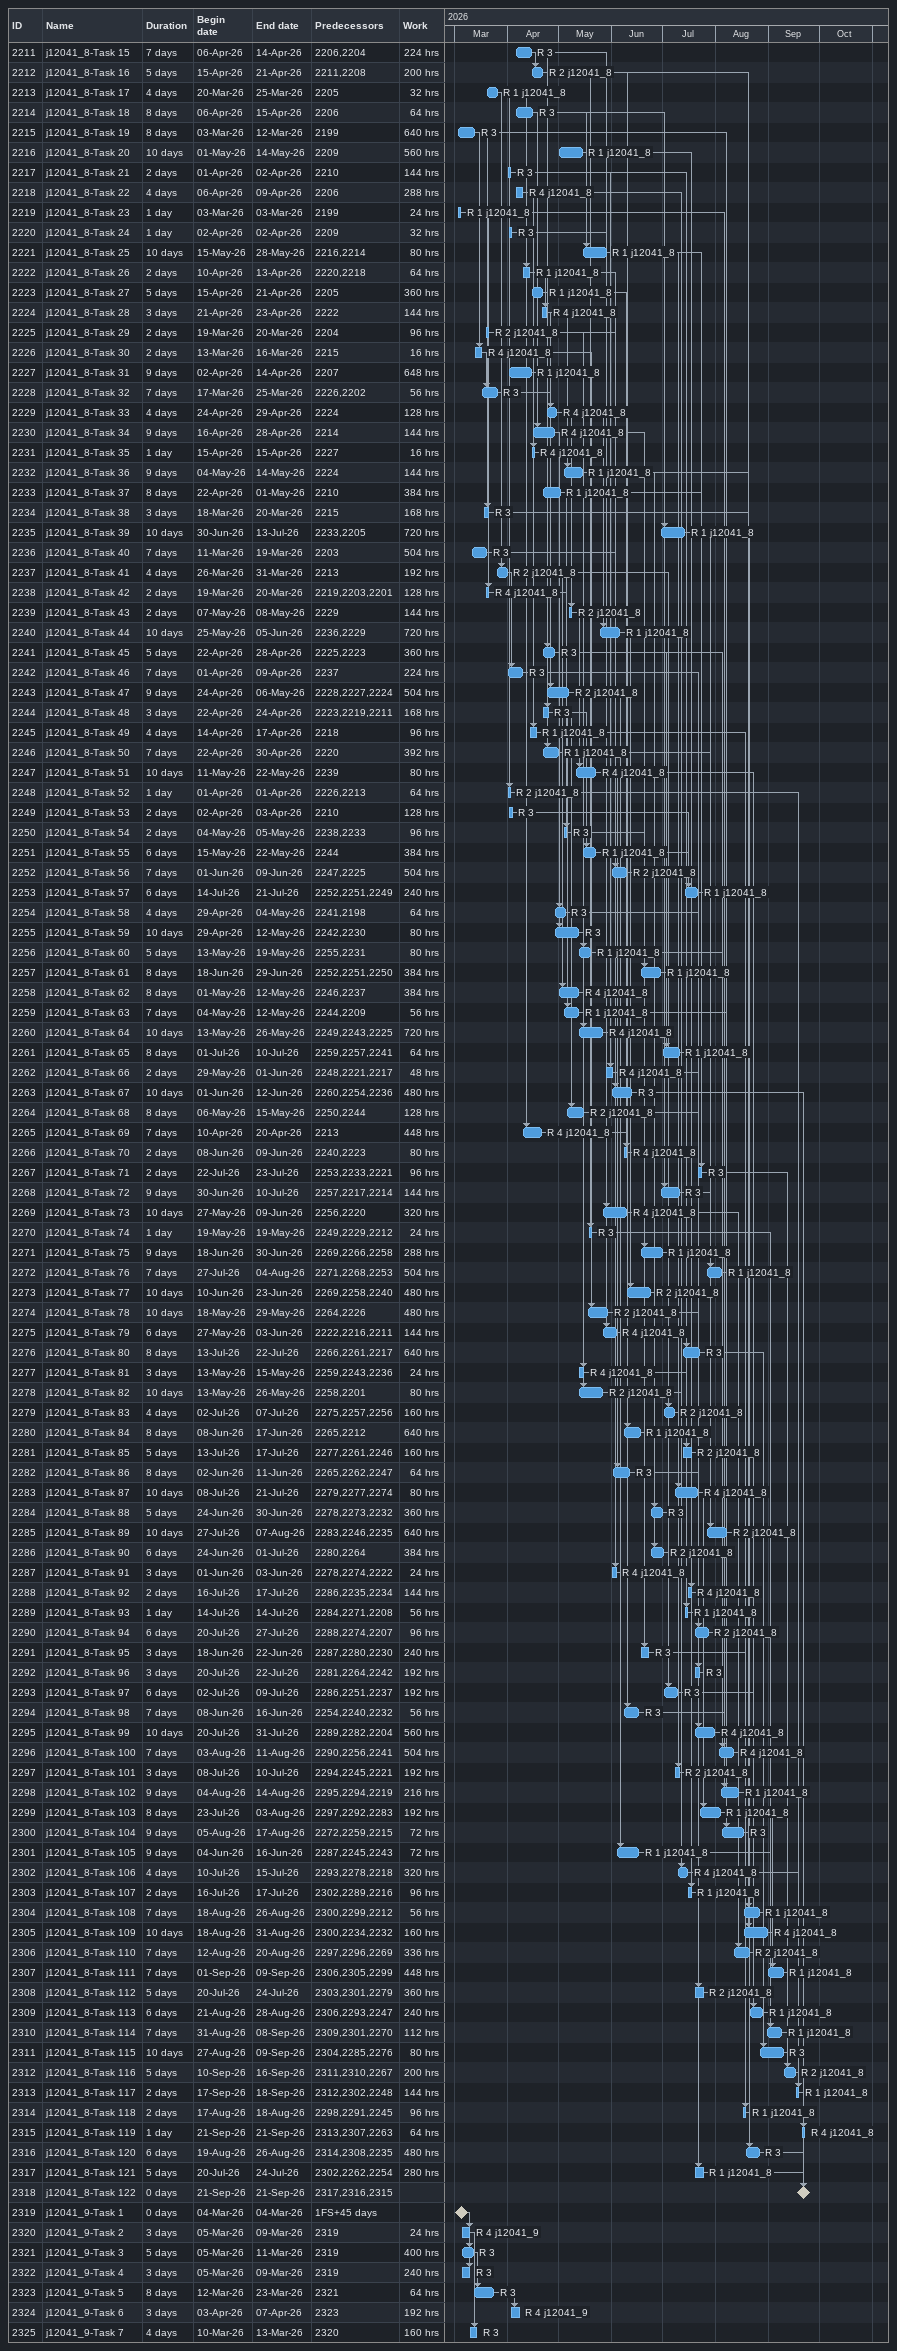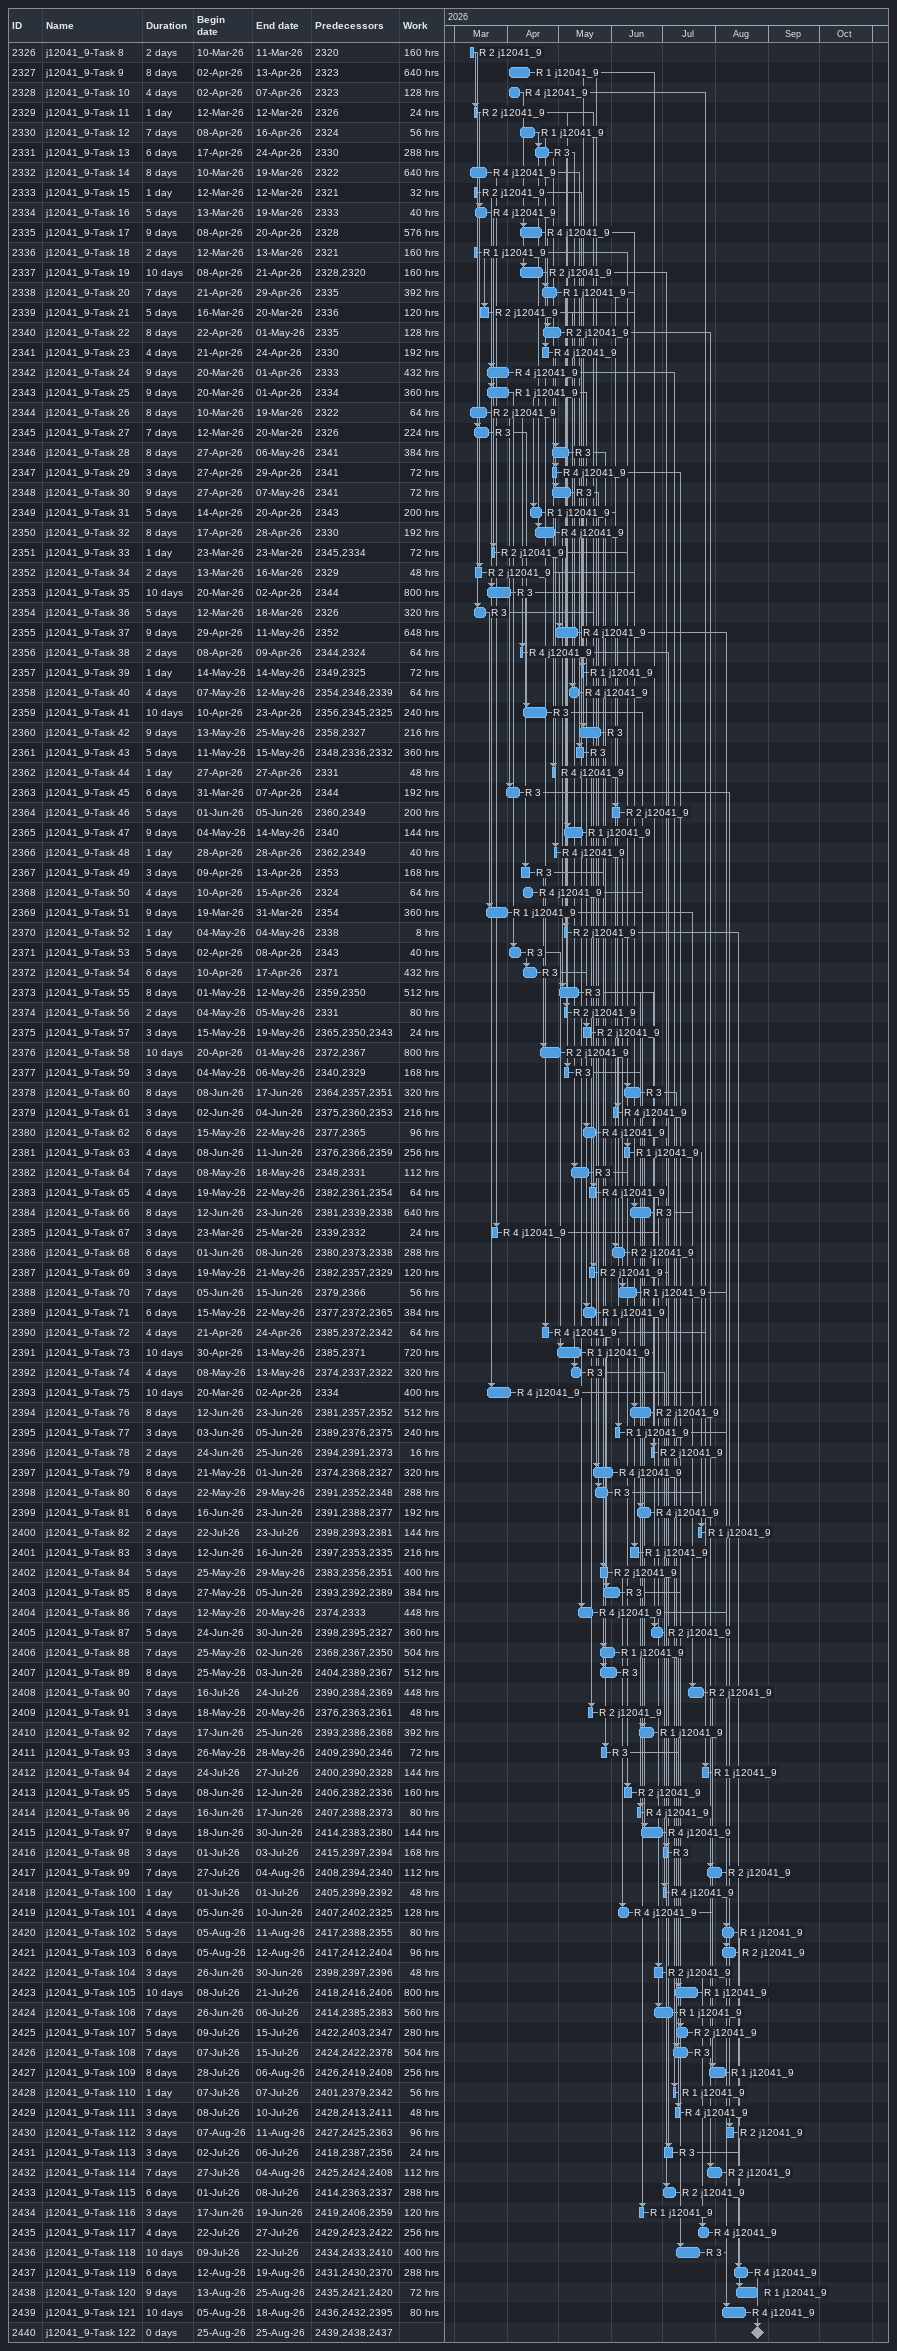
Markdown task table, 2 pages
| ID | Task | Duration | Start | Finish | Predecessors | Resources | Work (h) |
|---|---|---|---|---|---|---|---|
| 2211 | j12041_8-Task 15 | 7d | 2026-04-06 | 2026-04-14 | 2206, 2204 | R 3 | 224 |
| 2212 | j12041_8-Task 16 | 5d | 2026-04-15 | 2026-04-21 | 2211, 2208 | R 2 j12041_8 | 200 |
| 2213 | j12041_8-Task 17 | 4d | 2026-03-20 | 2026-03-25 | 2205 | R 1 j12041_8 | 32 |
| 2214 | j12041_8-Task 18 | 8d | 2026-04-06 | 2026-04-15 | 2206 | R 3 | 64 |
| 2215 | j12041_8-Task 19 | 8d | 2026-03-03 | 2026-03-12 | 2199 | R 3 | 640 |
| 2216 | j12041_8-Task 20 | 10d | 2026-05-01 | 2026-05-14 | 2209 | R 1 j12041_8 | 560 |
| 2217 | j12041_8-Task 21 | 2d | 2026-04-01 | 2026-04-02 | 2210 | R 3 | 144 |
| 2218 | j12041_8-Task 22 | 4d | 2026-04-06 | 2026-04-09 | 2206 | R 4 j12041_8 | 288 |
| 2219 | j12041_8-Task 23 | 1d | 2026-03-03 | 2026-03-03 | 2199 | R 1 j12041_8 | 24 |
| 2220 | j12041_8-Task 24 | 1d | 2026-04-02 | 2026-04-02 | 2209 | R 3 | 32 |
| 2221 | j12041_8-Task 25 | 10d | 2026-05-15 | 2026-05-28 | 2216, 2214 | R 1 j12041_8 | 80 |
| 2222 | j12041_8-Task 26 | 2d | 2026-04-10 | 2026-04-13 | 2220, 2218 | R 1 j12041_8 | 64 |
| 2223 | j12041_8-Task 27 | 5d | 2026-04-15 | 2026-04-21 | 2205 | R 1 j12041_8 | 360 |
| 2224 | j12041_8-Task 28 | 3d | 2026-04-21 | 2026-04-23 | 2222 | R 4 j12041_8 | 144 |
| 2225 | j12041_8-Task 29 | 2d | 2026-03-19 | 2026-03-20 | 2204 | R 2 j12041_8 | 96 |
| 2226 | j12041_8-Task 30 | 2d | 2026-03-13 | 2026-03-16 | 2215 | R 4 j12041_8 | 16 |
| 2227 | j12041_8-Task 31 | 9d | 2026-04-02 | 2026-04-14 | 2207 | R 1 j12041_8 | 648 |
| 2228 | j12041_8-Task 32 | 7d | 2026-03-17 | 2026-03-25 | 2226, 2202 | R 3 | 56 |
| 2229 | j12041_8-Task 33 | 4d | 2026-04-24 | 2026-04-29 | 2224 | R 4 j12041_8 | 128 |
| 2230 | j12041_8-Task 34 | 9d | 2026-04-16 | 2026-04-28 | 2214 | R 4 j12041_8 | 144 |
| 2231 | j12041_8-Task 35 | 1d | 2026-04-15 | 2026-04-15 | 2227 | R 4 j12041_8 | 16 |
| 2232 | j12041_8-Task 36 | 9d | 2026-05-04 | 2026-05-14 | 2224 | R 1 j12041_8 | 144 |
| 2233 | j12041_8-Task 37 | 8d | 2026-04-22 | 2026-05-01 | 2210 | R 1 j12041_8 | 384 |
| 2234 | j12041_8-Task 38 | 3d | 2026-03-18 | 2026-03-20 | 2215 | R 3 | 168 |
| 2235 | j12041_8-Task 39 | 10d | 2026-06-30 | 2026-07-13 | 2233, 2205 | R 1 j12041_8 | 720 |
| 2236 | j12041_8-Task 40 | 7d | 2026-03-11 | 2026-03-19 | 2203 | R 3 | 504 |
| 2237 | j12041_8-Task 41 | 4d | 2026-03-26 | 2026-03-31 | 2213 | R 2 j12041_8 | 192 |
| 2238 | j12041_8-Task 42 | 2d | 2026-03-19 | 2026-03-20 | 2219, 2203, 2201 | R 4 j12041_8 | 128 |
| 2239 | j12041_8-Task 43 | 2d | 2026-05-07 | 2026-05-08 | 2229 | R 2 j12041_8 | 144 |
| 2240 | j12041_8-Task 44 | 10d | 2026-05-25 | 2026-06-05 | 2236, 2229 | R 1 j12041_8 | 720 |
| 2241 | j12041_8-Task 45 | 5d | 2026-04-22 | 2026-04-28 | 2225, 2223 | R 3 | 360 |
| 2242 | j12041_8-Task 46 | 7d | 2026-04-01 | 2026-04-09 | 2237 | R 3 | 224 |
| 2243 | j12041_8-Task 47 | 9d | 2026-04-24 | 2026-05-06 | 2228, 2227, 2224 | R 2 j12041_8 | 504 |
| 2244 | j12041_8-Task 48 | 3d | 2026-04-22 | 2026-04-24 | 2223, 2219, 2211 | R 3 | 168 |
| 2245 | j12041_8-Task 49 | 4d | 2026-04-14 | 2026-04-17 | 2218 | R 1 j12041_8 | 96 |
| 2246 | j12041_8-Task 50 | 7d | 2026-04-22 | 2026-04-30 | 2220 | R 1 j12041_8 | 392 |
| 2247 | j12041_8-Task 51 | 10d | 2026-05-11 | 2026-05-22 | 2239 | R 4 j12041_8 | 80 |
| 2248 | j12041_8-Task 52 | 1d | 2026-04-01 | 2026-04-01 | 2226, 2213 | R 2 j12041_8 | 64 |
| 2249 | j12041_8-Task 53 | 2d | 2026-04-02 | 2026-04-03 | 2210 | R 3 | 128 |
| 2250 | j12041_8-Task 54 | 2d | 2026-05-04 | 2026-05-05 | 2238, 2233 | R 3 | 96 |
| 2251 | j12041_8-Task 55 | 6d | 2026-05-15 | 2026-05-22 | 2244 | R 1 j12041_8 | 384 |
| 2252 | j12041_8-Task 56 | 7d | 2026-06-01 | 2026-06-09 | 2247, 2225 | R 2 j12041_8 | 504 |
| 2253 | j12041_8-Task 57 | 6d | 2026-07-14 | 2026-07-21 | 2252, 2251, 2249 | R 1 j12041_8 | 240 |
| 2254 | j12041_8-Task 58 | 4d | 2026-04-29 | 2026-05-04 | 2241, 2198 | R 3 | 64 |
| 2255 | j12041_8-Task 59 | 10d | 2026-04-29 | 2026-05-12 | 2242, 2230 | R 3 | 80 |
| 2256 | j12041_8-Task 60 | 5d | 2026-05-13 | 2026-05-19 | 2255, 2231 | R 1 j12041_8 | 80 |
| 2257 | j12041_8-Task 61 | 8d | 2026-06-18 | 2026-06-29 | 2252, 2251, 2250 | R 1 j12041_8 | 384 |
| 2258 | j12041_8-Task 62 | 8d | 2026-05-01 | 2026-05-12 | 2246, 2237 | R 4 j12041_8 | 384 |
| 2259 | j12041_8-Task 63 | 7d | 2026-05-04 | 2026-05-12 | 2244, 2209 | R 1 j12041_8 | 56 |
| 2260 | j12041_8-Task 64 | 10d | 2026-05-13 | 2026-05-26 | 2249, 2243, 2225 | R 4 j12041_8 | 720 |
| 2261 | j12041_8-Task 65 | 8d | 2026-07-01 | 2026-07-10 | 2259, 2257, 2241 | R 1 j12041_8 | 64 |
| 2262 | j12041_8-Task 66 | 2d | 2026-05-29 | 2026-06-01 | 2248, 2221, 2217 | R 4 j12041_8 | 48 |
| 2263 | j12041_8-Task 67 | 10d | 2026-06-01 | 2026-06-12 | 2260, 2254, 2236 | R 3 | 480 |
| 2264 | j12041_8-Task 68 | 8d | 2026-05-06 | 2026-05-15 | 2250, 2244 | R 2 j12041_8 | 128 |
| 2265 | j12041_8-Task 69 | 7d | 2026-04-10 | 2026-04-20 | 2213 | R 4 j12041_8 | 448 |
| 2266 | j12041_8-Task 70 | 2d | 2026-06-08 | 2026-06-09 | 2240, 2223 | R 4 j12041_8 | 80 |
| 2267 | j12041_8-Task 71 | 2d | 2026-07-22 | 2026-07-23 | 2253, 2233, 2221 | R 3 | 96 |
| 2268 | j12041_8-Task 72 | 9d | 2026-06-30 | 2026-07-10 | 2257, 2217, 2214 | R 3 | 144 |
| 2269 | j12041_8-Task 73 | 10d | 2026-05-27 | 2026-06-09 | 2256, 2220 | R 4 j12041_8 | 320 |
| 2270 | j12041_8-Task 74 | 1d | 2026-05-19 | 2026-05-19 | 2249, 2229, 2212 | R 3 | 24 |
| 2271 | j12041_8-Task 75 | 9d | 2026-06-18 | 2026-06-30 | 2269, 2266, 2258 | R 1 j12041_8 | 288 |
| 2272 | j12041_8-Task 76 | 7d | 2026-07-27 | 2026-08-04 | 2271, 2268, 2253 | R 1 j12041_8 | 504 |
| 2273 | j12041_8-Task 77 | 10d | 2026-06-10 | 2026-06-23 | 2269, 2258, 2240 | R 2 j12041_8 | 480 |
| 2274 | j12041_8-Task 78 | 10d | 2026-05-18 | 2026-05-29 | 2264, 2226 | R 2 j12041_8 | 480 |
| 2275 | j12041_8-Task 79 | 6d | 2026-05-27 | 2026-06-03 | 2222, 2216, 2211 | R 4 j12041_8 | 144 |
| 2276 | j12041_8-Task 80 | 8d | 2026-07-13 | 2026-07-22 | 2266, 2261, 2217 | R 3 | 640 |
| 2277 | j12041_8-Task 81 | 3d | 2026-05-13 | 2026-05-15 | 2259, 2243, 2236 | R 4 j12041_8 | 24 |
| 2278 | j12041_8-Task 82 | 10d | 2026-05-13 | 2026-05-26 | 2258, 2201 | R 2 j12041_8 | 80 |
| 2279 | j12041_8-Task 83 | 4d | 2026-07-02 | 2026-07-07 | 2275, 2257, 2256 | R 2 j12041_8 | 160 |
| 2280 | j12041_8-Task 84 | 8d | 2026-06-08 | 2026-06-17 | 2265, 2212 | R 1 j12041_8 | 640 |
| 2281 | j12041_8-Task 85 | 5d | 2026-07-13 | 2026-07-17 | 2277, 2261, 2246 | R 2 j12041_8 | 160 |
| 2282 | j12041_8-Task 86 | 8d | 2026-06-02 | 2026-06-11 | 2265, 2262, 2247 | R 3 | 64 |
| 2283 | j12041_8-Task 87 | 10d | 2026-07-08 | 2026-07-21 | 2279, 2277, 2274 | R 4 j12041_8 | 80 |
| 2284 | j12041_8-Task 88 | 5d | 2026-06-24 | 2026-06-30 | 2278, 2273, 2232 | R 3 | 360 |
| 2285 | j12041_8-Task 89 | 10d | 2026-07-27 | 2026-08-07 | 2283, 2246, 2235 | R 2 j12041_8 | 640 |
| 2286 | j12041_8-Task 90 | 6d | 2026-06-24 | 2026-07-01 | 2280, 2264 | R 2 j12041_8 | 384 |
| 2287 | j12041_8-Task 91 | 3d | 2026-06-01 | 2026-06-03 | 2278, 2274, 2222 | R 4 j12041_8 | 24 |
| 2288 | j12041_8-Task 92 | 2d | 2026-07-16 | 2026-07-17 | 2286, 2235, 2234 | R 4 j12041_8 | 144 |
| 2289 | j12041_8-Task 93 | 1d | 2026-07-14 | 2026-07-14 | 2284, 2271, 2208 | R 1 j12041_8 | 56 |
| 2290 | j12041_8-Task 94 | 6d | 2026-07-20 | 2026-07-27 | 2288, 2274, 2207 | R 2 j12041_8 | 96 |
| 2291 | j12041_8-Task 95 | 3d | 2026-06-18 | 2026-06-22 | 2287, 2280, 2230 | R 3 | 240 |
| 2292 | j12041_8-Task 96 | 3d | 2026-07-20 | 2026-07-22 | 2281, 2264, 2242 | R 3 | 192 |
| 2293 | j12041_8-Task 97 | 6d | 2026-07-02 | 2026-07-09 | 2286, 2251, 2237 | R 3 | 192 |
| 2294 | j12041_8-Task 98 | 7d | 2026-06-08 | 2026-06-16 | 2254, 2240, 2232 | R 3 | 56 |
| 2295 | j12041_8-Task 99 | 10d | 2026-07-20 | 2026-07-31 | 2289, 2282, 2204 | R 4 j12041_8 | 560 |
| 2296 | j12041_8-Task 100 | 7d | 2026-08-03 | 2026-08-11 | 2290, 2256, 2241 | R 4 j12041_8 | 504 |
| 2297 | j12041_8-Task 101 | 3d | 2026-07-08 | 2026-07-10 | 2294, 2245, 2221 | R 2 j12041_8 | 192 |
| 2298 | j12041_8-Task 102 | 9d | 2026-08-04 | 2026-08-14 | 2295, 2294, 2219 | R 1 j12041_8 | 216 |
| 2299 | j12041_8-Task 103 | 8d | 2026-07-23 | 2026-08-03 | 2297, 2292, 2283 | R 1 j12041_8 | 192 |
| 2300 | j12041_8-Task 104 | 9d | 2026-08-05 | 2026-08-17 | 2272, 2259, 2215 | R 3 | 72 |
| 2301 | j12041_8-Task 105 | 9d | 2026-06-04 | 2026-06-16 | 2287, 2245, 2243 | R 1 j12041_8 | 72 |
| 2302 | j12041_8-Task 106 | 4d | 2026-07-10 | 2026-07-15 | 2293, 2278, 2218 | R 4 j12041_8 | 320 |
| 2303 | j12041_8-Task 107 | 2d | 2026-07-16 | 2026-07-17 | 2302, 2289, 2216 | R 1 j12041_8 | 96 |
| 2304 | j12041_8-Task 108 | 7d | 2026-08-18 | 2026-08-26 | 2300, 2299, 2212 | R 1 j12041_8 | 56 |
| 2305 | j12041_8-Task 109 | 10d | 2026-08-18 | 2026-08-31 | 2300, 2234, 2232 | R 4 j12041_8 | 160 |
| 2306 | j12041_8-Task 110 | 7d | 2026-08-12 | 2026-08-20 | 2297, 2296, 2269 | R 2 j12041_8 | 336 |
| 2307 | j12041_8-Task 111 | 7d | 2026-09-01 | 2026-09-09 | 2306, 2305, 2299 | R 1 j12041_8 | 448 |
| 2308 | j12041_8-Task 112 | 5d | 2026-07-20 | 2026-07-24 | 2303, 2301, 2279 | R 2 j12041_8 | 360 |
| 2309 | j12041_8-Task 113 | 6d | 2026-08-21 | 2026-08-28 | 2306, 2293, 2247 | R 1 j12041_8 | 240 |
| 2310 | j12041_8-Task 114 | 7d | 2026-08-31 | 2026-09-08 | 2309, 2301, 2270 | R 1 j12041_8 | 112 |
| 2311 | j12041_8-Task 115 | 10d | 2026-08-27 | 2026-09-09 | 2304, 2285, 2276 | R 3 | 80 |
| 2312 | j12041_8-Task 116 | 5d | 2026-09-10 | 2026-09-16 | 2311, 2310, 2267 | R 2 j12041_8 | 200 |
| 2313 | j12041_8-Task 117 | 2d | 2026-09-17 | 2026-09-18 | 2312, 2302, 2248 | R 1 j12041_8 | 144 |
| 2314 | j12041_8-Task 118 | 2d | 2026-08-17 | 2026-08-18 | 2298, 2291, 2245 | R 1 j12041_8 | 96 |
| 2315 | j12041_8-Task 119 | 1d | 2026-09-21 | 2026-09-21 | 2313, 2307, 2263 | R 4 j12041_8 | 64 |
| 2316 | j12041_8-Task 120 | 6d | 2026-08-19 | 2026-08-26 | 2314, 2308, 2235 | R 3 | 480 |
| 2317 | j12041_8-Task 121 | 5d | 2026-07-20 | 2026-07-24 | 2302, 2262, 2254 | R 1 j12041_8 | 280 |
| 2318 | j12041_8-Task 122 | 0d | 2026-09-21 | 2026-09-21 | 2317, 2316, 2315 |  |  |
| 2319 | j12041_9-Task 1 | 0d | 2026-03-04 | 2026-03-04 | 1FS+45d |  |  |
| 2320 | j12041_9-Task 2 | 3d | 2026-03-05 | 2026-03-09 | 2319 | R 4 j12041_9 | 24 |
| 2321 | j12041_9-Task 3 | 5d | 2026-03-05 | 2026-03-11 | 2319 | R 3 | 400 |
| 2322 | j12041_9-Task 4 | 3d | 2026-03-05 | 2026-03-09 | 2319 | R 3 | 240 |
| 2323 | j12041_9-Task 5 | 8d | 2026-03-12 | 2026-03-23 | 2321 | R 3 | 64 |
| 2324 | j12041_9-Task 6 | 3d | 2026-04-03 | 2026-04-07 | 2323 | R 4 j12041_9 | 192 |
| 2325 | j12041_9-Task 7 | 4d | 2026-03-10 | 2026-03-13 | 2320 | R 3 | 160 |
| 2326 | j12041_9-Task 8 | 2d | 2026-03-10 | 2026-03-11 | 2320 | R 2 j12041_9 | 160 |
| 2327 | j12041_9-Task 9 | 8d | 2026-04-02 | 2026-04-13 | 2323 | R 1 j12041_9 | 640 |
| 2328 | j12041_9-Task 10 | 4d | 2026-04-02 | 2026-04-07 | 2323 | R 4 j12041_9 | 128 |
| 2329 | j12041_9-Task 11 | 1d | 2026-03-12 | 2026-03-12 | 2326 | R 2 j12041_9 | 24 |
| 2330 | j12041_9-Task 12 | 7d | 2026-04-08 | 2026-04-16 | 2324 | R 1 j12041_9 | 56 |
| 2331 | j12041_9-Task 13 | 6d | 2026-04-17 | 2026-04-24 | 2330 | R 3 | 288 |
| 2332 | j12041_9-Task 14 | 8d | 2026-03-10 | 2026-03-19 | 2322 | R 4 j12041_9 | 640 |
| 2333 | j12041_9-Task 15 | 1d | 2026-03-12 | 2026-03-12 | 2321 | R 2 j12041_9 | 32 |
| 2334 | j12041_9-Task 16 | 5d | 2026-03-13 | 2026-03-19 | 2333 | R 4 j12041_9 | 40 |
| 2335 | j12041_9-Task 17 | 9d | 2026-04-08 | 2026-04-20 | 2328 | R 4 j12041_9 | 576 |
| 2336 | j12041_9-Task 18 | 2d | 2026-03-12 | 2026-03-13 | 2321 | R 1 j12041_9 | 160 |
| 2337 | j12041_9-Task 19 | 10d | 2026-04-08 | 2026-04-21 | 2328, 2320 | R 2 j12041_9 | 160 |
| 2338 | j12041_9-Task 20 | 7d | 2026-04-21 | 2026-04-29 | 2335 | R 1 j12041_9 | 392 |
| 2339 | j12041_9-Task 21 | 5d | 2026-03-16 | 2026-03-20 | 2336 | R 2 j12041_9 | 120 |
| 2340 | j12041_9-Task 22 | 8d | 2026-04-22 | 2026-05-01 | 2335 | R 2 j12041_9 | 128 |
| 2341 | j12041_9-Task 23 | 4d | 2026-04-21 | 2026-04-24 | 2330 | R 4 j12041_9 | 192 |
| 2342 | j12041_9-Task 24 | 9d | 2026-03-20 | 2026-04-01 | 2333 | R 4 j12041_9 | 432 |
| 2343 | j12041_9-Task 25 | 9d | 2026-03-20 | 2026-04-01 | 2334 | R 1 j12041_9 | 360 |
| 2344 | j12041_9-Task 26 | 8d | 2026-03-10 | 2026-03-19 | 2322 | R 2 j12041_9 | 64 |
| 2345 | j12041_9-Task 27 | 7d | 2026-03-12 | 2026-03-20 | 2326 | R 3 | 224 |
| 2346 | j12041_9-Task 28 | 8d | 2026-04-27 | 2026-05-06 | 2341 | R 3 | 384 |
| 2347 | j12041_9-Task 29 | 3d | 2026-04-27 | 2026-04-29 | 2341 | R 4 j12041_9 | 72 |
| 2348 | j12041_9-Task 30 | 9d | 2026-04-27 | 2026-05-07 | 2341 | R 3 | 72 |
| 2349 | j12041_9-Task 31 | 5d | 2026-04-14 | 2026-04-20 | 2343 | R 1 j12041_9 | 200 |
| 2350 | j12041_9-Task 32 | 8d | 2026-04-17 | 2026-04-28 | 2330 | R 4 j12041_9 | 192 |
| 2351 | j12041_9-Task 33 | 1d | 2026-03-23 | 2026-03-23 | 2345, 2334 | R 2 j12041_9 | 72 |
| 2352 | j12041_9-Task 34 | 2d | 2026-03-13 | 2026-03-16 | 2329 | R 2 j12041_9 | 48 |
| 2353 | j12041_9-Task 35 | 10d | 2026-03-20 | 2026-04-02 | 2344 | R 3 | 800 |
| 2354 | j12041_9-Task 36 | 5d | 2026-03-12 | 2026-03-18 | 2326 | R 3 | 320 |
| 2355 | j12041_9-Task 37 | 9d | 2026-04-29 | 2026-05-11 | 2352 | R 4 j12041_9 | 648 |
| 2356 | j12041_9-Task 38 | 2d | 2026-04-08 | 2026-04-09 | 2344, 2324 | R 4 j12041_9 | 64 |
| 2357 | j12041_9-Task 39 | 1d | 2026-05-14 | 2026-05-14 | 2349, 2325 | R 1 j12041_9 | 72 |
| 2358 | j12041_9-Task 40 | 4d | 2026-05-07 | 2026-05-12 | 2354, 2346, 2339 | R 4 j12041_9 | 64 |
| 2359 | j12041_9-Task 41 | 10d | 2026-04-10 | 2026-04-23 | 2356, 2345, 2325 | R 3 | 240 |
| 2360 | j12041_9-Task 42 | 9d | 2026-05-13 | 2026-05-25 | 2358, 2327 | R 3 | 216 |
| 2361 | j12041_9-Task 43 | 5d | 2026-05-11 | 2026-05-15 | 2348, 2336, 2332 | R 3 | 360 |
| 2362 | j12041_9-Task 44 | 1d | 2026-04-27 | 2026-04-27 | 2331 | R 4 j12041_9 | 48 |
| 2363 | j12041_9-Task 45 | 6d | 2026-03-31 | 2026-04-07 | 2344 | R 3 | 192 |
| 2364 | j12041_9-Task 46 | 5d | 2026-06-01 | 2026-06-05 | 2360, 2349 | R 2 j12041_9 | 200 |
| 2365 | j12041_9-Task 47 | 9d | 2026-05-04 | 2026-05-14 | 2340 | R 1 j12041_9 | 144 |
| 2366 | j12041_9-Task 48 | 1d | 2026-04-28 | 2026-04-28 | 2362, 2349 | R 4 j12041_9 | 40 |
| 2367 | j12041_9-Task 49 | 3d | 2026-04-09 | 2026-04-13 | 2353 | R 3 | 168 |
| 2368 | j12041_9-Task 50 | 4d | 2026-04-10 | 2026-04-15 | 2324 | R 4 j12041_9 | 64 |
| 2369 | j12041_9-Task 51 | 9d | 2026-03-19 | 2026-03-31 | 2354 | R 1 j12041_9 | 360 |
| 2370 | j12041_9-Task 52 | 1d | 2026-05-04 | 2026-05-04 | 2338 | R 2 j12041_9 | 8 |
| 2371 | j12041_9-Task 53 | 5d | 2026-04-02 | 2026-04-08 | 2343 | R 3 | 40 |
| 2372 | j12041_9-Task 54 | 6d | 2026-04-10 | 2026-04-17 | 2371 | R 3 | 432 |
| 2373 | j12041_9-Task 55 | 8d | 2026-05-01 | 2026-05-12 | 2359, 2350 | R 3 | 512 |
| 2374 | j12041_9-Task 56 | 2d | 2026-05-04 | 2026-05-05 | 2331 | R 2 j12041_9 | 80 |
| 2375 | j12041_9-Task 57 | 3d | 2026-05-15 | 2026-05-19 | 2365, 2350, 2343 | R 2 j12041_9 | 24 |
| 2376 | j12041_9-Task 58 | 10d | 2026-04-20 | 2026-05-01 | 2372, 2367 | R 2 j12041_9 | 800 |
| 2377 | j12041_9-Task 59 | 3d | 2026-05-04 | 2026-05-06 | 2340, 2329 | R 3 | 168 |
| 2378 | j12041_9-Task 60 | 8d | 2026-06-08 | 2026-06-17 | 2364, 2357, 2351 | R 3 | 320 |
| 2379 | j12041_9-Task 61 | 3d | 2026-06-02 | 2026-06-04 | 2375, 2360, 2353 | R 4 j12041_9 | 216 |
| 2380 | j12041_9-Task 62 | 6d | 2026-05-15 | 2026-05-22 | 2377, 2365 | R 4 j12041_9 | 96 |
| 2381 | j12041_9-Task 63 | 4d | 2026-06-08 | 2026-06-11 | 2376, 2366, 2359 | R 1 j12041_9 | 256 |
| 2382 | j12041_9-Task 64 | 7d | 2026-05-08 | 2026-05-18 | 2348, 2331 | R 3 | 112 |
| 2383 | j12041_9-Task 65 | 4d | 2026-05-19 | 2026-05-22 | 2382, 2361, 2354 | R 4 j12041_9 | 64 |
| 2384 | j12041_9-Task 66 | 8d | 2026-06-12 | 2026-06-23 | 2381, 2339, 2338 | R 3 | 640 |
| 2385 | j12041_9-Task 67 | 3d | 2026-03-23 | 2026-03-25 | 2339, 2332 | R 4 j12041_9 | 24 |
| 2386 | j12041_9-Task 68 | 6d | 2026-06-01 | 2026-06-08 | 2380, 2373, 2338 | R 2 j12041_9 | 288 |
| 2387 | j12041_9-Task 69 | 3d | 2026-05-19 | 2026-05-21 | 2382, 2357, 2329 | R 2 j12041_9 | 120 |
| 2388 | j12041_9-Task 70 | 7d | 2026-06-05 | 2026-06-15 | 2379, 2366 | R 1 j12041_9 | 56 |
| 2389 | j12041_9-Task 71 | 6d | 2026-05-15 | 2026-05-22 | 2377, 2372, 2365 | R 1 j12041_9 | 384 |
| 2390 | j12041_9-Task 72 | 4d | 2026-04-21 | 2026-04-24 | 2385, 2372, 2342 | R 4 j12041_9 | 64 |
| 2391 | j12041_9-Task 73 | 10d | 2026-04-30 | 2026-05-13 | 2385, 2371 | R 1 j12041_9 | 720 |
| 2392 | j12041_9-Task 74 | 4d | 2026-05-08 | 2026-05-13 | 2374, 2337, 2322 | R 3 | 320 |
| 2393 | j12041_9-Task 75 | 10d | 2026-03-20 | 2026-04-02 | 2334 | R 4 j12041_9 | 400 |
| 2394 | j12041_9-Task 76 | 8d | 2026-06-12 | 2026-06-23 | 2381, 2357, 2352 | R 2 j12041_9 | 512 |
| 2395 | j12041_9-Task 77 | 3d | 2026-06-03 | 2026-06-05 | 2389, 2376, 2375 | R 1 j12041_9 | 240 |
| 2396 | j12041_9-Task 78 | 2d | 2026-06-24 | 2026-06-25 | 2394, 2391, 2373 | R 2 j12041_9 | 16 |
| 2397 | j12041_9-Task 79 | 8d | 2026-05-21 | 2026-06-01 | 2374, 2368, 2327 | R 4 j12041_9 | 320 |
| 2398 | j12041_9-Task 80 | 6d | 2026-05-22 | 2026-05-29 | 2391, 2352, 2348 | R 3 | 288 |
| 2399 | j12041_9-Task 81 | 6d | 2026-06-16 | 2026-06-23 | 2391, 2388, 2377 | R 4 j12041_9 | 192 |
| 2400 | j12041_9-Task 82 | 2d | 2026-07-22 | 2026-07-23 | 2398, 2393, 2381 | R 1 j12041_9 | 144 |
| 2401 | j12041_9-Task 83 | 3d | 2026-06-12 | 2026-06-16 | 2397, 2353, 2335 | R 1 j12041_9 | 216 |
| 2402 | j12041_9-Task 84 | 5d | 2026-05-25 | 2026-05-29 | 2383, 2356, 2351 | R 2 j12041_9 | 400 |
| 2403 | j12041_9-Task 85 | 8d | 2026-05-27 | 2026-06-05 | 2393, 2392, 2389 | R 3 | 384 |
| 2404 | j12041_9-Task 86 | 7d | 2026-05-12 | 2026-05-20 | 2374, 2333 | R 4 j12041_9 | 448 |
| 2405 | j12041_9-Task 87 | 5d | 2026-06-24 | 2026-06-30 | 2398, 2395, 2327 | R 2 j12041_9 | 360 |
| 2406 | j12041_9-Task 88 | 7d | 2026-05-25 | 2026-06-02 | 2368, 2367, 2350 | R 1 j12041_9 | 504 |
| 2407 | j12041_9-Task 89 | 8d | 2026-05-25 | 2026-06-03 | 2404, 2389, 2367 | R 3 | 512 |
| 2408 | j12041_9-Task 90 | 7d | 2026-07-16 | 2026-07-24 | 2390, 2384, 2369 | R 2 j12041_9 | 448 |
| 2409 | j12041_9-Task 91 | 3d | 2026-05-18 | 2026-05-20 | 2376, 2363, 2361 | R 2 j12041_9 | 48 |
| 2410 | j12041_9-Task 92 | 7d | 2026-06-17 | 2026-06-25 | 2393, 2386, 2368 | R 1 j12041_9 | 392 |
| 2411 | j12041_9-Task 93 | 3d | 2026-05-26 | 2026-05-28 | 2409, 2390, 2346 | R 3 | 72 |
| 2412 | j12041_9-Task 94 | 2d | 2026-07-24 | 2026-07-27 | 2400, 2390, 2328 | R 1 j12041_9 | 144 |
| 2413 | j12041_9-Task 95 | 5d | 2026-06-08 | 2026-06-12 | 2406, 2382, 2336 | R 2 j12041_9 | 160 |
| 2414 | j12041_9-Task 96 | 2d | 2026-06-16 | 2026-06-17 | 2407, 2388, 2373 | R 4 j12041_9 | 80 |
| 2415 | j12041_9-Task 97 | 9d | 2026-06-18 | 2026-06-30 | 2414, 2383, 2380 | R 4 j12041_9 | 144 |
| 2416 | j12041_9-Task 98 | 3d | 2026-07-01 | 2026-07-03 | 2415, 2397, 2394 | R 3 | 168 |
| 2417 | j12041_9-Task 99 | 7d | 2026-07-27 | 2026-08-04 | 2408, 2394, 2340 | R 2 j12041_9 | 112 |
| 2418 | j12041_9-Task 100 | 1d | 2026-07-01 | 2026-07-01 | 2405, 2399, 2392 | R 4 j12041_9 | 48 |
| 2419 | j12041_9-Task 101 | 4d | 2026-06-05 | 2026-06-10 | 2407, 2402, 2325 | R 4 j12041_9 | 128 |
| 2420 | j12041_9-Task 102 | 5d | 2026-08-05 | 2026-08-11 | 2417, 2388, 2355 | R 1 j12041_9 | 80 |
| 2421 | j12041_9-Task 103 | 6d | 2026-08-05 | 2026-08-12 | 2417, 2412, 2404 | R 2 j12041_9 | 96 |
| 2422 | j12041_9-Task 104 | 3d | 2026-06-26 | 2026-06-30 | 2398, 2397, 2396 | R 2 j12041_9 | 48 |
| 2423 | j12041_9-Task 105 | 10d | 2026-07-08 | 2026-07-21 | 2418, 2416, 2406 | R 1 j12041_9 | 800 |
| 2424 | j12041_9-Task 106 | 7d | 2026-06-26 | 2026-07-06 | 2414, 2385, 2383 | R 1 j12041_9 | 560 |
| 2425 | j12041_9-Task 107 | 5d | 2026-07-09 | 2026-07-15 | 2422, 2403, 2347 | R 2 j12041_9 | 280 |
| 2426 | j12041_9-Task 108 | 7d | 2026-07-07 | 2026-07-15 | 2424, 2422, 2378 | R 3 | 504 |
| 2427 | j12041_9-Task 109 | 8d | 2026-07-28 | 2026-08-06 | 2426, 2419, 2408 | R 1 j12041_9 | 256 |
| 2428 | j12041_9-Task 110 | 1d | 2026-07-07 | 2026-07-07 | 2401, 2379, 2342 | R 1 j12041_9 | 56 |
| 2429 | j12041_9-Task 111 | 3d | 2026-07-08 | 2026-07-10 | 2428, 2413, 2411 | R 4 j12041_9 | 48 |
| 2430 | j12041_9-Task 112 | 3d | 2026-08-07 | 2026-08-11 | 2427, 2425, 2363 | R 2 j12041_9 | 96 |
| 2431 | j12041_9-Task 113 | 3d | 2026-07-02 | 2026-07-06 | 2418, 2387, 2356 | R 3 | 24 |
| 2432 | j12041_9-Task 114 | 7d | 2026-07-27 | 2026-08-04 | 2425, 2424, 2408 | R 2 j12041_9 | 112 |
| 2433 | j12041_9-Task 115 | 6d | 2026-07-01 | 2026-07-08 | 2414, 2363, 2337 | R 2 j12041_9 | 288 |
| 2434 | j12041_9-Task 116 | 3d | 2026-06-17 | 2026-06-19 | 2419, 2406, 2359 | R 1 j12041_9 | 120 |
| 2435 | j12041_9-Task 117 | 4d | 2026-07-22 | 2026-07-27 | 2429, 2423, 2422 | R 4 j12041_9 | 256 |
| 2436 | j12041_9-Task 118 | 10d | 2026-07-09 | 2026-07-22 | 2434, 2433, 2410 | R 3 | 400 |
| 2437 | j12041_9-Task 119 | 6d | 2026-08-12 | 2026-08-19 | 2431, 2430, 2370 | R 4 j12041_9 | 288 |
| 2438 | j12041_9-Task 120 | 9d | 2026-08-13 | 2026-08-25 | 2435, 2421, 2420 | R 1 j12041_9 | 72 |
| 2439 | j12041_9-Task 121 | 10d | 2026-08-05 | 2026-08-18 | 2436, 2432, 2395 | R 4 j12041_9 | 80 |
| 2440 | j12041_9-Task 122 | 0d | 2026-08-25 | 2026-08-25 | 2439, 2438, 2437 |  |  |
